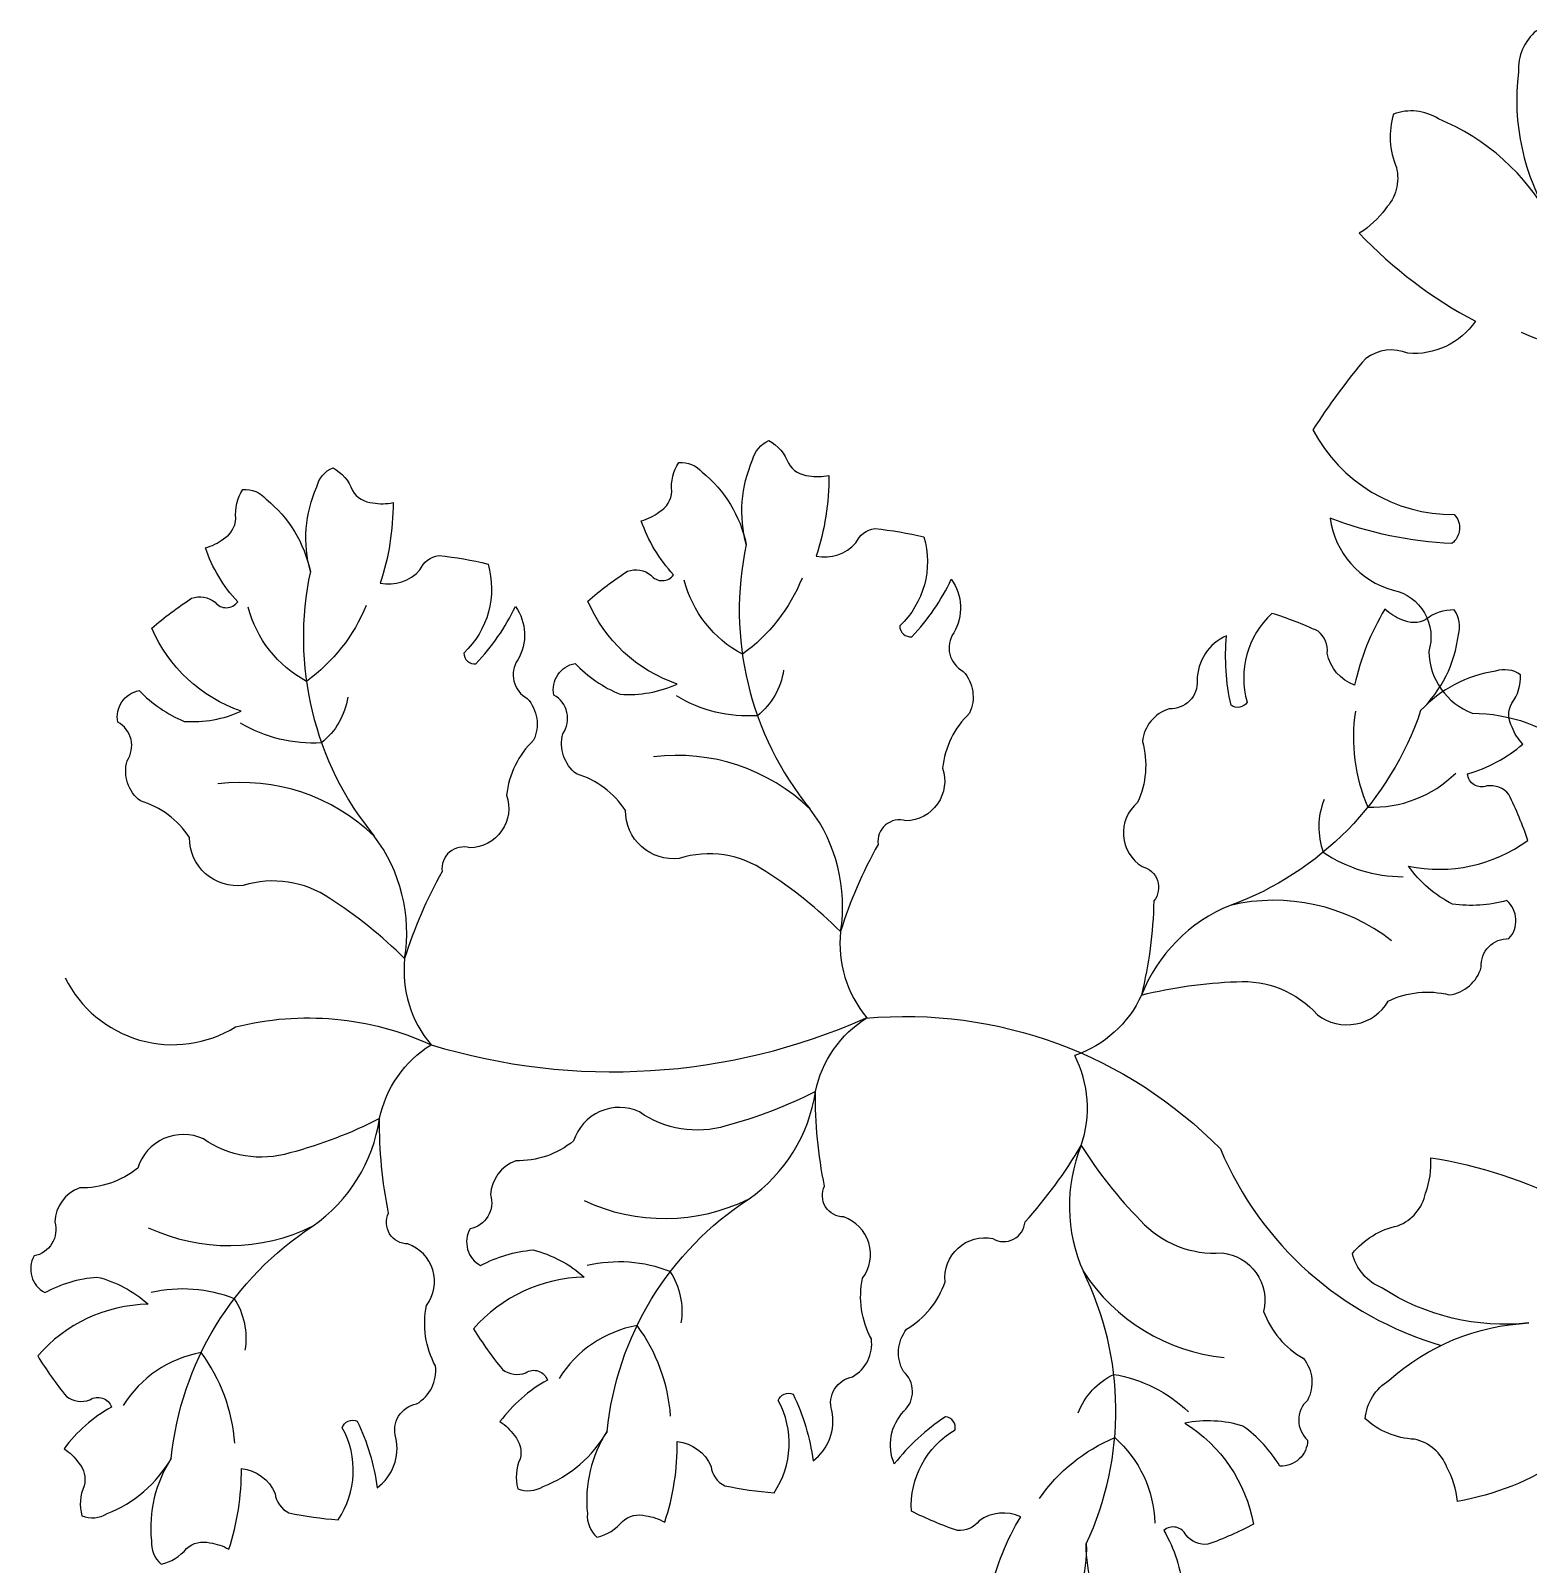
# Model space of a CAD drawing. Header units: millimetres. Extents: x 228.39 to 232.01, y 86.87 to 92.76.
# Drawn here: x 230.5098 to 230.6795, y 90.1828 to 90.3565 of the extents above; entities that cross this region are included whole.
import ezdxf

# ---------------------------------------------------------------- set-up
doc = ezdxf.new("R2010")
doc.units = ezdxf.units.MM
doc.layers.add('62', color=62, linetype='Continuous')
doc.layers.add('63', color=63, linetype='Continuous')

msp = doc.modelspace()

# ---------------------------------------------------------------- linework, layer by layer
at = {"layer": '62'}
for points in [[(230.5972101754572, 90.29450844573061, -0.1413864367129372), (230.5904510345211, 90.28589746143673, -0.210122964771746), (230.5838623433556, 90.29431062401808, -0.210122964771746)], [(230.5478225530696, 90.29144083898146, -0.1413864367129372), (230.5410634121336, 90.28282985468759, -0.210122964771746), (230.5344747209681, 90.29124301726893, -0.210122964771746)], [(230.5951270665161, 90.2840954626656, -0.1876286218963192), (230.5921653390812, 90.27893363809855, -0.1520058651265381), (230.5829776173779, 90.28117122457697)], [(230.5457394441286, 90.28102785591645, -0.1876286218963192), (230.5427777166936, 90.2758660313494, -0.1520058651265381), (230.5335899949903, 90.27810361782781)], [(230.6672957215509, 90.27950974189172, -0.2279428046577942), (230.6457313152159, 90.25744631767128, 0.2043996860364329), (230.635665240152, 90.24728320474061, -0.2049975904848279), (230.6281072300865, 90.24043099357209, -0.2049975904848279)], [(230.6599018733513, 90.27944020577388, 0.1413864367129372), (230.6613024781576, 90.26858325671442, 0.210122964771746), (230.6712683911308, 90.27243977515788, 0.210122964771746)], [(230.6563629446356, 90.26942793616516, 0.1876286218963192), (230.656266048354, 90.2634775686664, 0.1520058651265381), (230.6653046890682, 90.26069836061629)], [(230.5137461634644, 90.24923502691162, 0.442149186598303), (230.533037908861, 90.24367920064732, -0.1709273865300307), (230.5551766780778, 90.24165595350097, 0.1802530025354734), (230.6043994895639, 90.24466139011469, -0.2251438523393833), (230.6446033318585, 90.22984631134264, 0.2256520569911392), (230.669624451891, 90.20759908196699, 0.09065442908466861)], [(230.5751321420823, 90.19785529287873, -0.2279428046577942), (230.591202505256, 90.2241908531799, 0.2043996860364329), (230.5987344702164, 90.2363516194168, -0.2049975904848279), (230.6045643004653, 90.24472356025012, -0.2049975904848279)], [(230.5257445196947, 90.19478768612957, -0.2279428046577942), (230.5418148828684, 90.22112324643075, 0.2043996860364329), (230.5493468478288, 90.23328401266764, -0.2049975904848279), (230.5551766780778, 90.24165595350097, -0.2049975904848279)], [(230.5835269811944, 90.21013108589054, 0.1876286218963192), (230.582287678398, 90.21595177234822, 0.1520058651265381), (230.5728560743711, 90.21663431818918)], [(230.5341393588068, 90.20706347914138, 0.1876286218963192), (230.5329000560105, 90.21288416559906, 0.1520058651265381), (230.5234684519835, 90.21356671144002)], [(230.5823222770067, 90.19958033961395, 0.1413864367129372), (230.5785237988855, 90.20984711129087, 0.210122964771746), (230.5696758680305, 90.20385492675766, 0.210122964771746)], [(230.5329346546191, 90.19651273286479, 0.1413864367129372), (230.5291361764979, 90.20677950454171, 0.210122964771746), (230.520288245643, 90.2007873200085, 0.210122964771746)], [(230.6284794060952, 90.19994556941172, -0.1876286218963192), (230.6325227633083, 90.20431220710067, -0.1520058651265381), (230.6409751753887, 90.20007218901473)], [(230.6241153012083, 90.19026444614482, -0.1413864367129372), (230.6326325567473, 90.19714132005575, -0.210122964771746), (230.6371678547546, 90.18746541038901, -0.210122964771746)]]:
    msp.add_lwpolyline(points, format="xyb", dxfattribs=at)
for centre, radius, start, end in [((230.6930854287195, 90.35454691532097), 0.03525592437372765, 245.8667065243235, 278.0567283438667), ((230.6256955178688, 90.29088077865075), 0.03559504258891227, 167.8840744680207, 219.247145238899), ((230.5763078954813, 90.2878131719016), 0.03559504258891227, 167.8840744680207, 219.247145238899), ((230.5830920410911, 90.25277996701342), 0.02165418735251583, 46.01635494946892, 97.14886401413742), ((230.5337044187035, 90.24971236026428), 0.02165418735251583, 46.01635494946892, 97.14886401413742), ((230.5835831440433, 90.25737920098497), 0.01822652723244424, 350.8418645715245, 37.05032075690503), ((230.5341955216558, 90.25431159423582), 0.01822652723244424, 350.8418645715245, 37.05032075690503), ((230.650677752601, 90.23636465295777), 0.02165418735251583, 52.07207001193242, 103.2045790766025), ((230.6144670209744, 90.25309051879658), 0.01296417636406003, 173.8549983797717, 220.1949733298514), ((230.5650793985868, 90.25002291204743), 0.01296417636406003, 173.8549983797717, 220.1949733298514), ((230.6165810761134, 90.23449654807246), 0.01296417636406003, 340.90250531761, 27.24248026768961), ((230.6457178729395, 90.22339457888125), 0.01822652723244424, 157.8893715093624, 204.0978276947425), ((230.5816566146234, 90.24362741156682), 0.02165418735251583, 245.0245630740939, 296.1570721387649), ((230.5322689922358, 90.24055980481766), 0.02165418735251583, 245.0245630740939, 296.1570721387649), ((230.5971678492259, 90.20018460402717), 0.03559504258891227, 334.9315814058618, 26.29465217672758), ((230.6472273668388, 90.22776671376054), 0.02165418735251583, 213.0638618873061, 264.1963709519746)]:
    msp.add_arc(centre, radius, start, end, dxfattribs=at)
at = {"layer": '63'}
for points in [[(230.7099954985443, 90.34883342437482, 0.02359304653415248), (230.703148992169, 90.34784592776394, 0.2633611240475967), (230.700295900174, 90.34397582891495, -0.4961733732722993), (230.6969247751481, 90.34086529050485, 0.1051888292341508), (230.6940716779148, 90.35329034812631, -0.1018354407082692), (230.6901996226221, 90.35206821225157, -0.2548810045278139), (230.6855123966913, 90.35329034812631, 0.1744881383592873), (230.6804175854415, 90.35654938095024, 0.2361518438993992), (230.6783796588463, 90.3518645210268, 0.1720458047186156), (230.6820547488873, 90.33513533029263, 0.1720458047186174), (230.6692976473207, 90.34656461150578, 0.2361518438993921), (230.6642163294412, 90.34709495659874, 0.1744881383592826)], [(230.6642163294412, 90.34709495659874, 0.1744881383592826), (230.664547452314, 90.34105602008128, -0.2548810045278165), (230.6633056884747, 90.33637395583675, -0.1018354407082663), (230.6603368679857, 90.33360402204879, 0.08115707204633889), (230.673506489979, 90.32362484040041, -0.268390101702822), (230.6658417864444, 90.31999710060194, 0.2633611240476109), (230.6610688210068, 90.31941692824383, 0.034334189139633), (230.6550924332722, 90.31132413408471, 0.2816703646800977), (230.6711000344294, 90.30172282471965, -0.4476480907887908), (230.670820116703, 90.29845306826661, -0.0804733628518486), (230.6570325517994, 90.30130892110218, 0.2990547326261485), (230.6641799460858, 90.29316450083314, -0.4445358973400563), (230.6682044247922, 90.28620908022955, 0.3028472262875256), (230.6731387687236, 90.27920771462539, -0.1775881189196615), (230.6847816258779, 90.27496991895079, 0.5077713489282397), (230.6975190578961, 90.27241756048264, -0.5541101838924329), (230.7048617729731, 90.27286700550223, -0.0536056027989116), (230.7225497230589, 90.26540593565052, -0.05303807838268965), (230.7250481412092, 90.28464698672197, -0.229967678014949), (230.7358491416873, 90.29870156266769, 0.4530091558014059), (230.7369785474585, 90.31321871404924, -0.1775881189196614), (230.7390164740537, 90.32544008427054, 0.3028472262875249), (230.7353482114206, 90.33318028579316, -0.2706667237805238), (230.731283116772, 90.33682491944023, 0.420062868277418)], [(230.6185317614103, 90.17959703101658, -0.08115707204633878), (230.6219932374532, 90.18817830128869, 0.2683901017028241), (230.6172667791373, 90.18771895840865, -0.2633611240475965), (230.6148060483133, 90.18662600571588, -0.03433418913963283), (230.609607730024, 90.18879789623712, -0.2816703646801006), (230.6145418003651, 90.19801321541242, 0.447648090788793), (230.613467507402, 90.19950427556559, 0.08047336285184804), (230.6076617236157, 90.19416901871271, -0.299054732626132), (230.6087561228246, 90.20013762049156, 0.4445358973400594), (230.6086913152983, 90.20463720957467, -0.3028472262875131), (230.6090506023928, 90.20942038460048, 0.1775881189196616), (230.6134284128123, 90.21480342192835, -0.5077713489282268), (230.6188167086171, 90.21969099515053, 0.5541101838924969), (230.6224749408724, 90.22158534832664, 0.05360560279891149), (230.6288317459447, 90.23025497318986, 0.05303807838268959), (230.6355625958001, 90.22172540344697, 0.2299676780149515), (230.6447931929501, 90.21807479909974, -0.453009155801419), (230.6495083744255, 90.21142216411579, 0.1775881189196565), (230.6540003802482, 90.2061340454871, -0.3028472262875298), (230.6544619458672, 90.2013596546649, 0.4445358973400413), (230.6544934451971, 90.19685970914028, -0.4200628682774436), (230.6513377521633, 90.19390936966508, 0.1027662192553072), (230.6471575981335, 90.1984536364975, 0.1249756271620583), (230.640582796981, 90.19877489957422, -0.2129696122085104), (230.6483520419921, 90.18733932907429, -0.03433418913963267), (230.6432013930173, 90.18505669099261, -0.263361124047625), (230.6407178363415, 90.18609673330651, 0.4961733732722903), (230.638203607336, 90.18662282791837, -0.105188829234163), (230.6404034297679, 90.17983108663314, 0.1018354407082667)], [(230.6833016426413, 90.19464267333728, -0.1051888292341653), (230.6714617942516, 90.18991613011549, 0.1018354407082685), (230.6702626546768, 90.19379536877356, 0.2548810045278082), (230.6665898428194, 90.19695355750802, -0.1744881383592801), (230.6610102995626, 90.19928745846228, -0.2361518438994192), (230.6637021940757, 90.20362966541731, -0.1720458047186142), (230.6795487729851, 90.21013028433366, -0.1720458047186181), (230.6628902812016, 90.21411359463146, -0.2361518438993757), (230.6595619410921, 90.2179895731434, -0.1744881383592802), (230.664715620551, 90.22115469314967, 0.2548810045278265), (230.6678583930982, 90.2248407050513, 0.1018354407082649), (230.6684459726566, 90.22885831361219, -0.08115707204633917), (230.6841470019264, 90.22371043155398, 0.2683901017028146)], [(230.6324517315668, 90.17600633375416, -0.172045804718615), (230.6294099270769, 90.18510297703406, -0.1720458047186181), (230.6265634889911, 90.17594332181451, -0.2361518438993874)]]:
    msp.add_lwpolyline(points, format="xyb", dxfattribs=at)
for points in [[(230.6096580932302, 90.28789034148676, 0.08047336285184804), (230.6141202952159, 90.29439117562536, -0.299054732626132), (230.6143915623891, 90.28832913546188, 0.4445358973400594), (230.6154632727056, 90.2839585589633, -0.3028472262875131), (230.6161852427847, 90.27921655413955, 0.1775881189196616), (230.6131253908289, 90.27298922558299, -0.5077713489282268), (230.6089697091783, 90.26701826136431, 0.5541101838924969), (230.6058291622227, 90.26435214021005, 0.05360560279891149), (230.6015773345012, 90.25447826928614, 0.05303807838268959), (230.5931058987195, 90.26128214138753, 0.2299676780149515), (230.5832919049024, 90.26277088622888, -0.453009155801419), (230.5772055532653, 90.26819737794321, 0.1775881189196565), (230.5716425457479, 90.27234409499447, -0.3028472262875298), (230.570122577446, 90.27689355066579, 0.4445358973400413), (230.5690832479466, 90.28127194033826, -0.4200628682774436), (230.5714973501468, 90.28485453885187, 0.1027662192553072), (230.5765897113212, 90.28136284779661, 0.1249756271620583), (230.5830692337616, 90.28252345501056, -0.2129696122085104), (230.5729344635446, 90.29192663922396, -0.03433418913963267), (230.5774424231666, 90.29530568073297, -0.263361124047625), (230.5800959071269, 90.29484877302933, 0.4961733732722903), (230.5826640851789, 90.29489961126046, -0.105188829234163), (230.5789979127008, 90.30102547020253, 0.1018354407082667), (230.581036083372, 90.3020334405521, 0.2548810045278109), (230.5824556109232, 90.30434496792579, -0.1744881383592944), (230.5832498327258, 90.30763741335552, -0.2361518438993939), (230.585889997995, 90.30653522511214, -0.172045804718615), (230.5908933571713, 90.29835183397708, -0.1720458047186181), (230.5916142979002, 90.30791644259335, -0.2361518438993874), (230.5934613203379, 90.31010134526555, -0.174488138359288), (230.5956696030848, 90.30753337476548, 0.2548810045278096), (230.5979870577521, 90.30612354458664, 0.1018354407082642), (230.6002606218192, 90.30615595358364, -0.08115707204633878), (230.598810651025, 90.29701715713254, 0.2683901017028241), (230.6033138919843, 90.29852421551087, -0.2633611240475965), (230.6054670348067, 90.30014091516246, -0.03433418913963283), (230.6110199025991, 90.29918945273391, -0.2816703646801006), (230.6082769235013, 90.289102668147, 0.447648090788793)], [(230.5602704708426, 90.2848227347376, 0.08047336285184804), (230.5647326728284, 90.29132356887621, -0.299054732626132), (230.5650039400015, 90.28526152871272, 0.4445358973400594), (230.566075650318, 90.28089095221415, -0.3028472262875131), (230.5667976203972, 90.2761489473904, 0.1775881189196616), (230.5637377684414, 90.26992161883383, -0.5077713489282268), (230.5595820867908, 90.26395065461516, 0.5541101838924969), (230.5564415398352, 90.2612845334609, 0.05360560279891149), (230.5521897121136, 90.25141066253698, 0.05303807838268959), (230.543718276332, 90.25821453463837, 0.2299676780149515), (230.5339042825148, 90.25970327947974, -0.453009155801419), (230.5278179308778, 90.26512977119405, 0.1775881189196565), (230.5222549233603, 90.26927648824531, -0.3028472262875298), (230.5207349550585, 90.27382594391663, 0.4445358973400413), (230.5196956255591, 90.2782043335891, -0.4200628682774436), (230.5221097277592, 90.28178693210273, 0.1027662192553072), (230.5272020889337, 90.27829524104746, 0.1249756271620583), (230.533681611374, 90.2794558482614, -0.2129696122085104), (230.5235468411571, 90.2888590324748, -0.03433418913963267), (230.5280548007791, 90.29223807398381, -0.263361124047625), (230.5307082847393, 90.29178116628017, 0.4961733732722903), (230.5332764627914, 90.2918320045113, -0.105188829234163), (230.5296102903133, 90.29795786345338, 0.1018354407082667), (230.5316484609845, 90.29896583380294, 0.2548810045278109), (230.5330679885356, 90.30127736117663, -0.1744881383592944), (230.5338622103383, 90.30456980660637, -0.2361518438993939), (230.5365023756074, 90.30346761836299, -0.172045804718615), (230.5415057347838, 90.29528422722792, -0.1720458047186181), (230.5422266755126, 90.3048488358442, -0.2361518438993874), (230.5440736979503, 90.3070337385164, -0.174488138359288), (230.5462819806973, 90.30446576801633, 0.2548810045278096), (230.5485994353645, 90.30305593783748, 0.1018354407082642), (230.5508729994316, 90.30308834683449, -0.08115707204633878), (230.5494230286374, 90.29394955038339, 0.2683901017028241), (230.5539262695968, 90.29545660876171, -0.2633611240475965), (230.5560794124191, 90.2970733084133, -0.03433418913963283), (230.5616322802115, 90.29612184598477, -0.2816703646801006), (230.5588893011138, 90.28603506139784, 0.447648090788793)], [(230.6458206072623, 90.28012424231909, -0.08047336285184804), (230.6453135854714, 90.28799285210499, 0.299054732626132), (230.6419784053966, 90.28292348422613, -0.4445358973400594), (230.6388210980582, 90.2797169421161, 0.3028472262875131), (230.6357741983254, 90.27601231628319, -0.1775881189196616), (230.6352163561388, 90.26909631114745, 0.5077713489282268), (230.6357311817281, 90.26183979281599, -0.5541101838924969), (230.6370650414856, 90.25794209409281, -0.05360560279891149), (230.635665240152, 90.24728320474061, -0.05303807838268959), (230.6464251867708, 90.24879365120981, -0.2299676780149515), (230.6556186832669, 90.24505059657193, 0.453009155801419), (230.6636246466999, 90.24659818763023, -0.1775881189196565), (230.6705260828412, 90.2473140745841, 0.3028472262875298), (230.6741600473078, 90.25044491357696, -0.4445358973400413), (230.6772935329944, 90.25367473855428, 0.4200628682774436), (230.6770527840513, 90.25798808313694, -0.1027662192553072), (230.6708908980619, 90.2575941163725, -0.1249756271620583), (230.6659179526541, 90.2619070079931, 0.2129696122085104), (230.6794370913092, 90.26479946900845, 0.03433418913963267), (230.6772932451826, 90.27000941576999, 0.263361124047625), (230.6747796996818, 90.27097472960102, -0.4961733732722903), (230.6725992728062, 90.27233261828322, 0.105188829234163), (230.6788838332488, 90.2757195443912, -0.1018354407082667), (230.6776485528405, 90.27762853004423, -0.2548810045278109), (230.6776118456909, 90.28034088508238, 0.1744881383592944), (230.6786143322618, 90.28357600576865, 0.2361518438993939), (230.6757820207117, 90.28398011324876, 0.172045804718615), (230.6672957215509, 90.27950974189172, 0.1720458047186181), (230.6715708150918, 90.28809607223322, 0.2361518438993874), (230.6711020294943, 90.2909183995771, 0.174488138359288), (230.6678906852041, 90.289842177932, -0.2548810045278096), (230.6651782001765, 90.28981683541788, -0.1018354407082642), (230.6632414592263, 90.29100812816199, 0.08115707204633878), (230.6598106100543, 90.28241456720987, -0.2683901017028241), (230.6567128699069, 90.28601379074733, 0.2633611240475965), (230.6556903159624, 90.28850459889077, 0.03433418913963283), (230.65043269577, 90.29052871632454, 0.2816703646801006), (230.6476276176885, 90.28045902444293, -0.447648090788793)], [(230.5961985849164, 90.20206992581625, -0.08047336285184804), (230.5984564005702, 90.19451516840566, 0.299054732626132), (230.6005704574437, 90.20020311006839, -0.4445358973400594), (230.6029287068278, 90.20403575429587, 0.3028472262875131), (230.6050677157725, 90.20832906202752, -0.1775881189196616), (230.604061189698, 90.21519413451104, 0.5077713489282268), (230.601932964865, 90.22215062520263, -0.5541101838924969), (230.5997594013235, 90.22565017641962, -0.05360560279891149), (230.5987344702164, 90.2363516194168, -0.05303807838268959), (230.5885868531223, 90.23246783684208, -0.2299676780149515), (230.5787882938868, 90.23405499554654, 0.453009155801419), (230.5713329140172, 90.23075229974224, -0.1775881189196565), (230.5647675374055, 90.2285077185143, 0.3028472262875298), (230.5619277905091, 90.22464201183786, -0.4445358973400413), (230.559597975358, 90.22079201660486, 0.4200628682774436), (230.5607994050664, 90.21664238189827, -0.1027662192553072), (230.5667162046379, 90.21840746874835, -0.1249756271620583), (230.5725293244519, 90.21531896454941, 0.2129696122085104), (230.560002488509, 90.20946987727353, 0.03433418913963267), (230.5632595606394, 90.20487301936723, 0.263361124047625), (230.5659255205244, 90.20449566056098, -0.4961733732722903), (230.5683548305062, 90.20366104924724, 0.105188829234163), (230.5629893288927, 90.19895165853798, -0.1018354407082667), (230.5646210650491, 90.19736812419154, -0.2548810045278109), (230.5652647938319, 90.19473300929425, 0.1744881383592944), (230.5650129441812, 90.19135550179121, 0.2361518438993939), (230.5678637689937, 90.1915965193437, 0.172045804718615), (230.5751321420823, 90.19785529287873, 0.1720458047186181), (230.572890389451, 90.1885291983769, 0.2361518438993874), (230.5739798525159, 90.18588375667414, 0.174488138359288), (230.5768682605304, 90.1876523957897, -0.2548810045278096), (230.5795060494141, 90.1882850782322, -0.1018354407082642), (230.5816605324287, 90.1875582035181, 0.08115707204633878), (230.5830779007437, 90.19670211312715, -0.2683901017028241), (230.5869035637947, 90.1938888043433, 0.2633611240475965), (230.5884583975293, 90.19169057008942, 0.03433418913963283), (230.5940359360475, 90.19089641295758, 0.2816703646801006), (230.5945125907093, 90.20133863293071, -0.447648090788793)], [(230.5468109625289, 90.19900231906709, -0.08047336285184804), (230.5490687781826, 90.1914475616565, 0.299054732626132), (230.5511828350561, 90.19713550331923, -0.4445358973400594), (230.5535410844403, 90.20096814754672, 0.3028472262875131), (230.5556800933849, 90.20526145527836, -0.1775881189196616), (230.5546735673105, 90.21212652776188, 0.5077713489282268), (230.5525453424775, 90.21908301845349, -0.5541101838924969), (230.550371778936, 90.22258256967046, -0.05360560279891149), (230.5493468478288, 90.23328401266764, -0.05303807838268959), (230.5391992307348, 90.22940023009292, -0.2299676780149515), (230.5294006714992, 90.2309873887974, 0.453009155801419), (230.5219452916297, 90.22768469299308, -0.1775881189196565), (230.5153799150179, 90.22544011176514, 0.3028472262875298), (230.5125401681215, 90.2215744050887, -0.4445358973400413), (230.5102103529705, 90.2177244098557, 0.4200628682774436), (230.5114117826789, 90.21357477514911, -0.1027662192553072), (230.5173285822503, 90.2153398619992, -0.1249756271620583), (230.5231417020644, 90.21225135780026, 0.2129696122085104), (230.5106148661215, 90.20640227052439, 0.03433418913963267), (230.5138719382518, 90.20180541261807, 0.263361124047625), (230.5165378981368, 90.20142805381182, -0.4961733732722903), (230.5189672081187, 90.20059344249809, 0.105188829234163), (230.5136017065051, 90.19588405178882, -0.1018354407082667), (230.5152334426615, 90.19430051744239, -0.2548810045278109), (230.5158771714444, 90.1916654025451, 0.1744881383592944), (230.5156253217936, 90.18828789504207, 0.2361518438993939), (230.5184761466062, 90.18852891259455, 0.172045804718615), (230.5257445196947, 90.19478768612957, 0.1720458047186181), (230.5235027670634, 90.18546159162774, 0.2361518438993874), (230.5245922301283, 90.18281614992499, 0.174488138359288), (230.5274806381429, 90.18458478904054, -0.2548810045278096), (230.5301184270265, 90.18521747148304, -0.1018354407082642), (230.5322729100412, 90.18449059676894, 0.08115707204633878), (230.5336902783561, 90.19363450637799, -0.2683901017028241), (230.5375159414072, 90.19082119759415, 0.2633611240475965), (230.5390707751417, 90.18862296334026, 0.03433418913963283), (230.54464831366, 90.18782880620843, 0.2816703646801006), (230.5451249683217, 90.19827102618156, -0.447648090788793)]]:
    msp.add_lwpolyline(points, format="xyb", close=True, dxfattribs=at)

doc.saveas('drawing.dxf')
